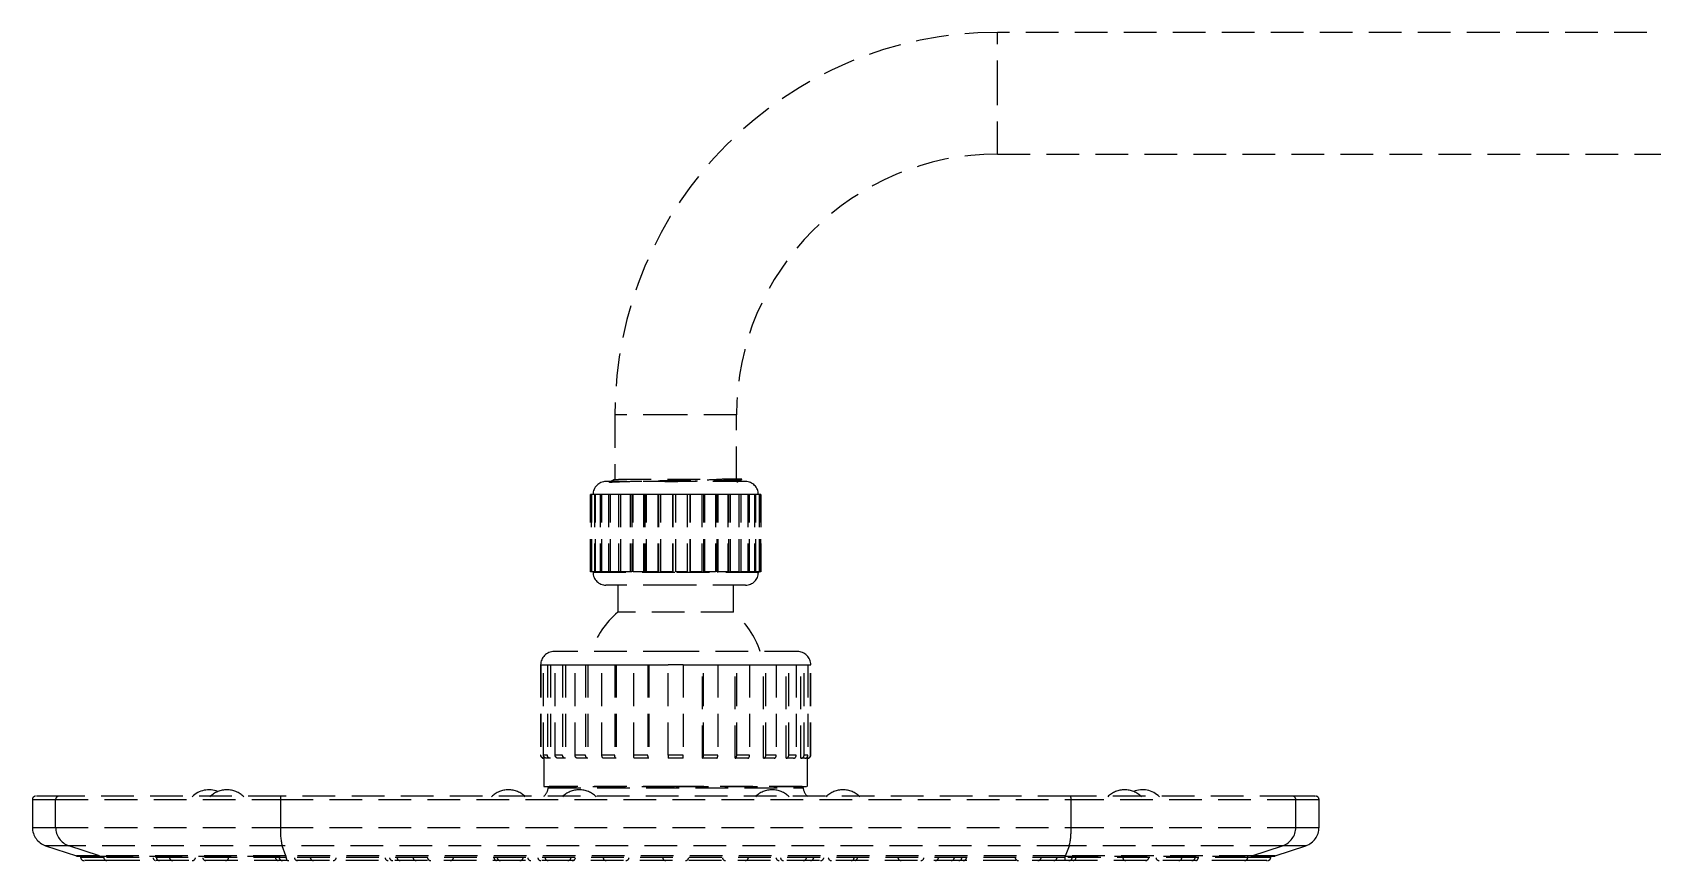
# Model space of a CAD drawing. Header units: millimetres. Extents: x 14183 to 14777, y -4239 to -3399.
# Drawn here: x 14548.9 to 14611.9, y -3730.6 to -3698.4 of the extents above; entities that cross this region are included whole.
import ezdxf

# ---------------------------------------------------------------- set-up
doc = ezdxf.new("R2010")
doc.units = ezdxf.units.MM
doc.header["$LTSCALE"] = 0.1
doc.linetypes.add('HIDDENX2', pattern=[19.05, 12.7, -6.35])
doc.layers.add('HIDDEN', color=8, linetype='HIDDENX2')

msp = doc.modelspace()

# ---------------------------------------------------------------- linework, layer by layer
at = {"layer": 'HIDDEN'}
for p, q in [((14636.414, -3698.412), (14586.414, -3698.412)), ((14586.414, -3700.774), (14586.414, -3698.412)), ((14586.414, -3703.137), (14586.414, -3700.774)), ((14586.414, -3703.137), (14636.414, -3703.137)), ((14571.552, -3713.274), (14571.552, -3715.774)), ((14573.914, -3713.274), (14571.552, -3713.274)), ((14576.277, -3713.274), (14573.914, -3713.274)), ((14576.277, -3715.774), (14576.277, -3713.274)), ((14576.489, -3715.774), (14575.723, -3715.774)), ((14570.602, -3719.362), (14570.602, -3716.362)), ((14570.632, -3716.362), (14570.602, -3716.362)), ((14570.632, -3716.362), (14570.632, -3719.362)), ((14570.652, -3716.362), (14570.632, -3716.362)), ((14570.652, -3719.362), (14570.652, -3716.362)), ((14570.76, -3716.362), (14570.652, -3716.362)), ((14570.76, -3716.362), (14570.76, -3719.362)), ((14570.801, -3716.362), (14570.76, -3716.362)), ((14570.801, -3719.362), (14570.801, -3716.362)), ((14570.984, -3716.362), (14570.801, -3716.362)), ((14570.984, -3716.362), (14570.984, -3719.362)), ((14571.045, -3716.362), (14570.984, -3716.362)), ((14571.045, -3719.362), (14571.045, -3716.362)), ((14571.297, -3716.362), (14571.045, -3716.362)), ((14571.297, -3716.362), (14571.297, -3719.362)), ((14571.377, -3716.362), (14571.297, -3716.362)), ((14571.377, -3719.362), (14571.377, -3716.362)), ((14571.689, -3716.362), (14571.377, -3716.362)), ((14571.689, -3716.362), (14571.689, -3719.362)), ((14571.767, -3716.362), (14571.689, -3716.362)), ((14571.767, -3716.362), (14571.767, -3719.362)), ((14571.785, -3719.362), (14571.785, -3716.362)), ((14572.149, -3716.362), (14571.785, -3716.362)), ((14572.149, -3716.362), (14572.149, -3719.362)), ((14572.214, -3716.362), (14572.149, -3716.362)), ((14572.214, -3716.362), (14572.214, -3719.362)), ((14572.258, -3716.362), (14572.214, -3716.362)), ((14572.258, -3719.362), (14572.258, -3716.362)), ((14572.663, -3716.362), (14572.258, -3716.362)), ((14572.663, -3716.362), (14572.663, -3719.362)), ((14572.713, -3716.362), (14572.663, -3716.362)), ((14572.815, -3716.362), (14572.713, -3716.362)), ((14572.713, -3716.362), (14572.713, -3719.362)), ((14572.781, -3719.362), (14572.781, -3716.362)), ((14573.215, -3716.362), (14572.781, -3716.362)), ((14573.215, -3716.362), (14573.215, -3719.362)), ((14573.249, -3716.362), (14573.215, -3716.362)), ((14573.249, -3716.362), (14573.249, -3719.362)), ((14573.356, -3716.362), (14573.249, -3716.362)), ((14573.339, -3719.362), (14573.339, -3716.362)), ((14573.787, -3716.362), (14573.339, -3716.362)), ((14573.787, -3716.362), (14573.787, -3719.362)), ((14573.805, -3716.362), (14573.787, -3716.362)), ((14573.805, -3716.362), (14573.805, -3719.362)), ((14573.914, -3716.362), (14573.805, -3716.362)), ((14574.364, -3716.362), (14573.914, -3716.362)), ((14573.914, -3719.362), (14573.914, -3716.362)), ((14574.364, -3716.362), (14574.364, -3719.362)), ((14574.472, -3716.362), (14574.364, -3716.362)), ((14574.472, -3719.362), (14574.472, -3716.362)), ((14574.489, -3716.362), (14574.472, -3716.362)), ((14574.489, -3719.362), (14574.489, -3716.362)), ((14574.927, -3716.362), (14574.489, -3716.362)), ((14575.013, -3716.362), (14574.91, -3716.362)), ((14574.927, -3716.362), (14574.927, -3719.362)), ((14575.013, -3719.362), (14575.013, -3716.362)), ((14575.047, -3716.362), (14575.013, -3716.362)), ((14575.047, -3719.362), (14575.047, -3716.362)), ((14575.459, -3716.362), (14575.047, -3716.362)), ((14575.52, -3716.362), (14575.425, -3716.362)), ((14575.459, -3716.362), (14575.459, -3719.362)), ((14575.52, -3719.362), (14575.52, -3716.362)), ((14575.57, -3716.362), (14575.52, -3716.362)), ((14575.57, -3719.362), (14575.57, -3716.362)), ((14575.945, -3716.362), (14575.57, -3716.362)), ((14575.945, -3716.362), (14575.945, -3719.362)), ((14575.979, -3716.362), (14575.945, -3716.362)), ((14575.979, -3719.362), (14575.979, -3716.362)), ((14576.043, -3716.362), (14575.979, -3716.362)), ((14576.043, -3719.362), (14576.043, -3716.362)), ((14576.368, -3716.362), (14576.043, -3716.362)), ((14576.368, -3716.362), (14576.368, -3719.362)), ((14576.375, -3719.362), (14576.375, -3716.362)), ((14576.452, -3716.362), (14576.375, -3716.362)), ((14576.452, -3719.362), (14576.452, -3716.362)), ((14576.717, -3716.362), (14576.452, -3716.362)), ((14576.717, -3716.362), (14576.717, -3719.362)), ((14576.783, -3716.362), (14576.717, -3716.362)), ((14576.783, -3719.362), (14576.783, -3716.362)), ((14576.981, -3716.362), (14576.783, -3716.362)), ((14576.981, -3716.362), (14576.981, -3719.362)), ((14577.027, -3716.362), (14576.981, -3716.362)), ((14577.027, -3719.362), (14577.027, -3716.362)), ((14577.152, -3716.362), (14577.027, -3716.362)), ((14577.152, -3716.362), (14577.152, -3719.362)), ((14577.176, -3716.362), (14577.152, -3716.362)), ((14577.176, -3719.362), (14577.176, -3716.362)), ((14577.224, -3716.362), (14577.176, -3716.362)), ((14577.224, -3716.362), (14577.224, -3719.362)), ((14577.227, -3716.362), (14577.224, -3716.362)), ((14577.227, -3719.362), (14577.227, -3716.362)), ((14570.632, -3719.362), (14570.602, -3719.362)), ((14570.652, -3719.362), (14570.632, -3719.362)), ((14570.76, -3719.362), (14570.652, -3719.362)), ((14570.702, -3719.362), (14570.702, -3719.387)), ((14573.877, -3719.387), (14570.702, -3719.387)), ((14570.801, -3719.362), (14570.76, -3719.362)), ((14570.984, -3719.362), (14570.801, -3719.362)), ((14571.045, -3719.362), (14570.984, -3719.362)), ((14571.297, -3719.362), (14571.045, -3719.362)), ((14571.377, -3719.362), (14571.297, -3719.362)), ((14571.689, -3719.362), (14571.377, -3719.362)), ((14571.767, -3719.362), (14571.689, -3719.362)), ((14572.149, -3719.362), (14571.785, -3719.362)), ((14572.214, -3719.362), (14572.149, -3719.362)), ((14572.663, -3719.362), (14572.258, -3719.362)), ((14572.713, -3719.362), (14572.663, -3719.362)), ((14573.215, -3719.362), (14572.781, -3719.362)), ((14573.249, -3719.362), (14573.215, -3719.362)), ((14573.787, -3719.362), (14573.339, -3719.362)), ((14573.805, -3719.362), (14573.787, -3719.362)), ((14577.127, -3719.387), (14573.877, -3719.387)), ((14574.364, -3719.362), (14573.914, -3719.362)), ((14574.472, -3719.362), (14574.489, -3719.362)), ((14574.927, -3719.362), (14574.489, -3719.362)), ((14575.013, -3719.362), (14575.047, -3719.362)), ((14575.459, -3719.362), (14575.047, -3719.362)), ((14575.52, -3719.362), (14575.57, -3719.362)), ((14575.945, -3719.362), (14575.57, -3719.362)), ((14575.979, -3719.362), (14576.043, -3719.362)), ((14576.368, -3719.362), (14576.043, -3719.362)), ((14576.375, -3719.362), (14576.452, -3719.362)), ((14576.717, -3719.362), (14576.452, -3719.362)), ((14576.717, -3719.362), (14576.783, -3719.362)), ((14576.981, -3719.362), (14576.783, -3719.362)), ((14576.981, -3719.362), (14577.027, -3719.362)), ((14577.152, -3719.362), (14577.027, -3719.362)), ((14577.127, -3719.387), (14577.127, -3719.362)), ((14577.152, -3719.362), (14577.176, -3719.362)), ((14577.224, -3719.362), (14577.176, -3719.362)), ((14577.224, -3719.362), (14577.227, -3719.362)), ((14571.664, -3719.887), (14571.664, -3720.937)), ((14576.164, -3720.937), (14576.164, -3719.887)), ((14576.164, -3720.937), (14571.664, -3720.937)), ((14568.664, -3722.985), (14568.664, -3726.485)), ((14568.664, -3722.985), (14568.672, -3722.985)), ((14568.672, -3722.985), (14568.776, -3722.985)), ((14568.672, -3722.985), (14568.672, -3726.485)), ((14568.776, -3722.985), (14568.925, -3722.985)), ((14568.776, -3726.485), (14568.776, -3722.985)), ((14568.925, -3722.985), (14569.231, -3722.985)), ((14568.925, -3722.985), (14568.925, -3726.485)), ((14569.046, -3722.985), (14569.046, -3726.61)), ((14569.231, -3722.985), (14569.518, -3722.985)), ((14569.231, -3726.485), (14569.231, -3722.985)), ((14569.518, -3722.985), (14570.004, -3722.985)), ((14569.518, -3722.985), (14569.518, -3726.485)), ((14569.626, -3722.985), (14569.626, -3726.61)), ((14570.004, -3722.985), (14570.411, -3722.985)), ((14570.004, -3726.485), (14570.004, -3722.985)), ((14570.411, -3722.985), (14571.044, -3722.985)), ((14570.411, -3722.985), (14570.411, -3726.485)), ((14570.499, -3722.985), (14570.499, -3726.61)), ((14571.044, -3722.985), (14571.542, -3722.985)), ((14571.044, -3726.485), (14571.044, -3722.985)), ((14571.542, -3722.985), (14572.28, -3722.985)), ((14571.542, -3722.985), (14571.542, -3726.485)), ((14571.605, -3722.985), (14571.605, -3726.61)), ((14572.28, -3722.985), (14572.835, -3722.985)), ((14572.28, -3726.485), (14572.28, -3722.985)), ((14572.835, -3722.985), (14573.627, -3722.985)), ((14572.835, -3722.985), (14572.835, -3726.485)), ((14572.867, -3722.985), (14572.867, -3726.61)), ((14574.202, -3722.985), (14573.627, -3722.985)), ((14573.627, -3726.485), (14573.627, -3722.985)), ((14574.202, -3722.985), (14574.993, -3722.985)), ((14574.202, -3722.985), (14574.202, -3726.485)), ((14574.961, -3726.61), (14574.961, -3722.985)), ((14574.993, -3722.985), (14575.549, -3722.985)), ((14574.993, -3726.485), (14574.993, -3722.985)), ((14575.549, -3722.985), (14576.286, -3722.985)), ((14575.549, -3722.985), (14575.549, -3726.485)), ((14576.224, -3726.61), (14576.224, -3722.985)), ((14576.286, -3722.985), (14576.784, -3722.985)), ((14576.286, -3726.485), (14576.286, -3722.985)), ((14576.784, -3722.985), (14577.418, -3722.985)), ((14576.784, -3722.985), (14576.784, -3726.485)), ((14577.329, -3726.61), (14577.329, -3722.985)), ((14577.418, -3722.985), (14577.824, -3722.985)), ((14577.418, -3726.485), (14577.418, -3722.985)), ((14577.824, -3722.985), (14578.31, -3722.985)), ((14577.824, -3722.985), (14577.824, -3726.485)), ((14578.202, -3726.61), (14578.202, -3722.985)), ((14578.31, -3722.985), (14578.598, -3722.985)), ((14578.31, -3726.485), (14578.31, -3722.985)), ((14578.598, -3722.985), (14578.903, -3722.985)), ((14578.598, -3722.985), (14578.598, -3726.485)), ((14578.782, -3726.61), (14578.782, -3722.985)), ((14578.903, -3722.985), (14579.052, -3722.985)), ((14578.903, -3726.485), (14578.903, -3722.985)), ((14579.052, -3722.985), (14579.156, -3722.985)), ((14579.052, -3722.985), (14579.052, -3726.485)), ((14579.156, -3726.485), (14579.156, -3722.985)), ((14579.156, -3722.985), (14579.164, -3722.985)), ((14579.164, -3726.485), (14579.164, -3722.985)), ((14568.672, -3726.485), (14568.664, -3726.485)), ((14568.925, -3726.485), (14568.776, -3726.485)), ((14568.789, -3726.61), (14568.789, -3727.71)), ((14568.797, -3726.61), (14568.789, -3726.61)), ((14568.797, -3726.554), (14568.797, -3726.61)), ((14569.046, -3726.61), (14568.897, -3726.61)), ((14569.518, -3726.485), (14569.231, -3726.485)), ((14569.626, -3726.61), (14569.339, -3726.61)), ((14570.411, -3726.485), (14570.004, -3726.485)), ((14570.499, -3726.61), (14570.093, -3726.61)), ((14571.542, -3726.485), (14571.044, -3726.485)), ((14571.605, -3726.61), (14571.107, -3726.61)), ((14572.835, -3726.485), (14572.28, -3726.485)), ((14572.867, -3726.61), (14572.312, -3726.61)), ((14574.202, -3726.485), (14573.627, -3726.485)), ((14574.202, -3726.61), (14573.627, -3726.61)), ((14575.516, -3726.61), (14574.961, -3726.61)), ((14575.549, -3726.485), (14574.993, -3726.485)), ((14576.722, -3726.61), (14576.224, -3726.61)), ((14576.784, -3726.485), (14576.286, -3726.485)), ((14577.736, -3726.61), (14577.329, -3726.61)), ((14577.824, -3726.485), (14577.418, -3726.485)), ((14578.489, -3726.61), (14578.202, -3726.61)), ((14578.598, -3726.485), (14578.31, -3726.485)), ((14578.931, -3726.61), (14578.782, -3726.61)), ((14579.052, -3726.485), (14578.903, -3726.485)), ((14579.031, -3726.61), (14579.031, -3726.554)), ((14579.039, -3726.61), (14579.031, -3726.61)), ((14579.039, -3727.71), (14579.039, -3726.61)), ((14579.164, -3726.485), (14579.156, -3726.485)), ((14568.789, -3727.71), (14573.914, -3727.71)), ((14568.962, -3727.756), (14578.866, -3727.756)), ((14573.914, -3727.71), (14579.039, -3727.71)), ((14548.914, -3728.21), (14548.914, -3729.295)), ((14548.914, -3728.21), (14549.817, -3728.21)), ((14549.817, -3728.21), (14558.552, -3728.21)), ((14549.817, -3729.295), (14549.817, -3728.21)), ((14558.552, -3728.21), (14589.276, -3728.21)), ((14558.552, -3728.21), (14558.552, -3729.295)), ((14589.276, -3729.295), (14589.276, -3728.21)), ((14589.276, -3728.21), (14598.011, -3728.21)), ((14598.011, -3729.295), (14598.011, -3728.21)), ((14598.011, -3728.21), (14598.914, -3728.21)), ((14598.914, -3729.295), (14598.914, -3728.21)), ((14548.914, -3729.295), (14549.817, -3729.295)), ((14549.817, -3729.295), (14558.552, -3729.295)), ((14558.552, -3729.295), (14589.276, -3729.295)), ((14589.276, -3729.295), (14598.011, -3729.295)), ((14598.011, -3729.295), (14598.914, -3729.295)), ((14549.427, -3730.006), (14550.625, -3730.405)), ((14550.328, -3730.006), (14549.427, -3730.006)), ((14558.615, -3730.006), (14550.328, -3730.006)), ((14551.521, -3730.405), (14550.328, -3730.006)), ((14551.521, -3730.405), (14550.625, -3730.405)), ((14550.664, -3730.412), (14551.561, -3730.412)), ((14550.789, -3730.412), (14550.789, -3730.46)), ((14551.685, -3730.46), (14550.789, -3730.46)), ((14558.762, -3730.405), (14551.521, -3730.405)), ((14551.561, -3730.412), (14558.767, -3730.412)), ((14551.685, -3730.46), (14551.685, -3730.412)), ((14558.782, -3730.46), (14551.685, -3730.46)), ((14589.213, -3730.006), (14558.615, -3730.006)), ((14558.762, -3730.405), (14558.615, -3730.006)), ((14589.066, -3730.405), (14558.762, -3730.405)), ((14558.782, -3730.46), (14558.782, -3730.405)), ((14589.046, -3730.46), (14558.782, -3730.46)), ((14589.046, -3730.46), (14589.046, -3730.405)), ((14596.143, -3730.46), (14589.046, -3730.46)), ((14589.061, -3730.412), (14596.268, -3730.412)), ((14589.066, -3730.405), (14589.213, -3730.006)), ((14596.307, -3730.405), (14589.066, -3730.405)), ((14597.5, -3730.006), (14589.213, -3730.006)), ((14596.143, -3730.46), (14596.143, -3730.412)), ((14597.039, -3730.46), (14596.143, -3730.46)), ((14596.268, -3730.412), (14597.164, -3730.412)), ((14596.307, -3730.405), (14597.5, -3730.006)), ((14597.204, -3730.405), (14596.307, -3730.405)), ((14597.039, -3730.46), (14597.039, -3730.412)), ((14597.204, -3730.405), (14598.401, -3730.006)), ((14598.401, -3730.006), (14597.5, -3730.006))]:
    msp.add_line(p, q, dxfattribs=at)
for centre, radius, start, end in [((14586.414, -3713.274), 14.863, 90, 180), ((14586.414, -3713.274), 10.138, 90, 180), ((14571.202, -3716.362), 0.5, 90, 180), ((14576.627, -3716.362), 0.5, 0, 90), ((14571.202, -3719.387), 0.5, 180, 270), ((14576.627, -3719.387), 0.5, 270, 0), ((14573.914, -3723.585), 3.475, 130.35202, 160.95005), ((14573.914, -3723.585), 3.475, 18.93928, 49.64798), ((14569.189, -3722.985), 0.525, 90, 180), ((14578.639, -3722.985), 0.525, 0, 90), ((14568.789, -3726.485), 0.125, 180, 270), ((14579.039, -3726.485), 0.125, 270, 0), ((14555.776, -3728.773), 0.937, 68.257, 134.41531), ((14556.471, -3728.773), 0.937, 90, 134.41531), ((14556.471, -3728.773), 0.938, 45.58469, 90), ((14567.414, -3728.773), 0.937, 90, 134.41531), ((14567.414, -3728.773), 0.937, 45.58469, 90), ((14568.464, -3727.71), 0.5, 311.14429, 354.78409), ((14569.012, -3727.76), 0.05, 90, 174.78409), ((14570.164, -3728.773), 0.937, 90, 134.41531), ((14570.164, -3728.773), 0.937, 45.58469, 90), ((14577.664, -3728.773), 0.937, 90, 134.41531), ((14577.664, -3728.773), 0.937, 45.58469, 90), ((14578.816, -3727.76), 0.05, 5.21591, 90), ((14579.364, -3727.71), 0.5, 185.21591, 229.62088), ((14580.414, -3728.773), 0.937, 90, 134.41531), ((14580.414, -3728.773), 0.937, 45.58469, 90), ((14591.358, -3728.773), 0.937, 90, 134.41531), ((14591.358, -3728.773), 0.938, 45.58469, 90), ((14592.052, -3728.773), 0.938, 45.58469, 111.74297), ((14549.039, -3728.21), 0.125, 90, 180), ((14549.942, -3728.21), 0.125, 90.09604, 180.10925), ((14558.817, -3728.179), 0.267, 159.38026, 186.61862), ((14589.011, -3728.179), 0.267, 353.39142, 20.62316), ((14597.887, -3728.21), 0.125, 359.88933, 89.90538), ((14598.789, -3728.21), 0.125, 0, 90), ((14549.664, -3729.295), 0.75, 180, 251.56505), ((14550.567, -3729.295), 0.75, 179.93908, 251.42791), ((14561.368, -3729.404), 2.818, 177.78083, 192.34161), ((14586.46, -3729.404), 2.818, 347.6578, 2.21857), ((14597.261, -3729.295), 0.75, 288.57209, 0.06092), ((14598.164, -3729.295), 0.75, 288.43495, 0), ((14550.664, -3730.287), 0.125, 251.56505, 270), ((14550.914, -3730.46), 0.125, 180, 270), ((14551.81, -3730.46), 0.125, 179.88205, 269.899), ((14553.727, -3730.46), 0.125, 187.49472, 257.36955), ((14553.855, -3730.46), 0.125, 187.49472, 270), ((14554.368, -3730.46), 0.125, 187.49472, 270), ((14555.128, -3730.46), 0.125, 270, 352.50528), ((14555.656, -3730.46), 0.125, 187.49472, 270), ((14556.416, -3730.46), 0.125, 270, 352.50528), ((14558.483, -3730.46), 0.125, 187.49472, 262.70434), ((14558.631, -3730.46), 0.125, 187.49472, 270), ((14559.048, -3730.491), 0.267, 173.37931, 200.63196), ((14559.22, -3730.46), 0.125, 187.49472, 270), ((14559.838, -3730.46), 0.125, 187.49472, 270), ((14560.598, -3730.46), 0.125, 270, 352.50528), ((14562.743, -3730.46), 0.125, 187.49472, 270), ((14562.918, -3730.46), 0.125, 187.49472, 270), ((14563.21, -3730.46), 0.125, 187.49472, 270), ((14563.829, -3730.46), 0.125, 187.49472, 270), ((14564.393, -3730.46), 0.125, 187.49472, 270), ((14565.152, -3730.46), 0.125, 270, 352.50528), ((14566.976, -3730.46), 0.125, 187.49472, 256.55506), ((14567.101, -3730.46), 0.125, 187.49472, 270), ((14567.861, -3730.46), 0.125, 270, 352.50528), ((14568.286, -3730.46), 0.125, 187.49472, 270), ((14568.677, -3730.46), 0.125, 187.49472, 270), ((14568.96, -3730.46), 0.125, 187.49472, 270), ((14569.72, -3730.46), 0.125, 270, 352.50528), ((14569.894, -3730.46), 0.125, 270, 352.50528), ((14571.216, -3730.46), 0.125, 187.49472, 270), ((14571.976, -3730.46), 0.125, 270, 352.50528), ((14573.534, -3730.46), 0.125, 187.49472, 270), ((14574.294, -3730.46), 0.125, 270, 352.50528), ((14575.852, -3730.46), 0.125, 187.49472, 270), ((14576.612, -3730.46), 0.125, 270, 352.50528), ((14577.934, -3730.46), 0.125, 187.49472, 270), ((14578.108, -3730.46), 0.125, 187.49472, 270), ((14578.868, -3730.46), 0.125, 270, 352.50528), ((14579.151, -3730.46), 0.125, 270, 352.50528), ((14579.543, -3730.46), 0.125, 270, 352.50528), ((14579.967, -3730.46), 0.125, 187.49472, 270), ((14580.727, -3730.46), 0.125, 270, 352.50528), ((14580.852, -3730.46), 0.125, 283.47875, 352.50528), ((14582.676, -3730.46), 0.125, 187.49472, 270), ((14583.436, -3730.46), 0.125, 270, 352.50528), ((14583.999, -3730.46), 0.125, 270, 352.50528), ((14584.618, -3730.46), 0.125, 270, 352.50528), ((14584.91, -3730.46), 0.125, 270, 352.50528), ((14585.086, -3730.46), 0.125, 270, 352.50528), ((14587.23, -3730.46), 0.125, 187.49472, 270), ((14587.99, -3730.46), 0.125, 270, 352.50528), ((14588.608, -3730.46), 0.125, 270, 352.50528), ((14588.78, -3730.491), 0.268, 339.38197, 6.60676), ((14589.197, -3730.46), 0.125, 270, 352.50528), ((14589.345, -3730.46), 0.125, 277.12502, 352.50528), ((14591.412, -3730.46), 0.125, 187.49472, 270), ((14592.172, -3730.46), 0.125, 270, 352.50528), ((14592.701, -3730.46), 0.125, 187.49472, 270), ((14593.46, -3730.46), 0.125, 270, 352.50528), ((14593.973, -3730.46), 0.125, 270, 352.50528), ((14594.101, -3730.46), 0.125, 282.69443, 352.50528), ((14596.018, -3730.46), 0.125, 270.10385, 0.11167), ((14596.914, -3730.46), 0.125, 270, 0), ((14597.164, -3730.287), 0.125, 270, 288.43495), ((14558.876, -3730.46), 0.125, 237.8396, 270)]:
    msp.add_arc(centre, radius, start, end, dxfattribs=at)
for points, knots in [([(14573.914, -3715.862), (14573.749, -3715.862), (14573.408, -3715.862), (14572.902, -3715.862), (14572.416, -3715.862), (14571.982, -3715.862), (14571.63, -3715.862), (14571.379, -3715.862), (14571.229, -3715.862), (14571.21, -3715.862), (14571.202, -3715.862)], [0, 0, 0, 0, 0.1165169, 0.2400116, 0.3686419, 0.500001, 0.6313602, 0.7599897, 0.8834848, 1, 1, 1, 1]), ([(14571.345, -3715.892), (14571.344, -3715.891), (14571.317, -3715.886), (14571.465, -3715.876), (14571.795, -3715.861), (14572.327, -3715.847), (14572.984, -3715.832), (14573.721, -3715.817), (14574.472, -3715.803), (14575.172, -3715.788), (14575.544, -3715.779), (14575.723, -3715.774)], [0, 0, 0, 0, 0.006097, 0.131292, 0.257505, 0.380932, 0.506969, 0.632482, 0.756166, 0.882601, 1, 1, 1, 1]), ([(14571.512, -3715.792), (14571.484, -3715.809), (14571.444, -3715.832), (14571.403, -3715.855), (14571.392, -3715.862)], [0, 0, 0, 0, 0.713269, 1, 1, 1, 1]), ([(14571.516, -3715.792), (14571.515, -3715.792), (14571.491, -3715.787), (14571.577, -3715.781), (14571.674, -3715.775), (14571.688, -3715.774)], [0, 0, 0, 0, 0.031494, 0.856372, 1, 1, 1, 1]), ([(14571.688, -3715.774), (14571.744, -3715.774), (14571.905, -3715.774), (14572.358, -3715.774), (14573.066, -3715.774), (14573.889, -3715.774), (14574.732, -3715.774), (14575.348, -3715.774), (14575.643, -3715.774), (14575.723, -3715.774)], [0, 0, 0, 0, 0.086932, 0.252585, 0.419671, 0.590058, 0.760334, 0.935331, 1, 1, 1, 1]), ([(14573.486, -3715.862), (14573.566, -3715.86), (14573.884, -3715.854), (14574.475, -3715.843), (14575.178, -3715.828), (14575.779, -3715.813), (14576.198, -3715.8), (14576.443, -3715.786), (14576.474, -3715.778), (14576.489, -3715.774)], [0, 0, 0, 0, 0.055524, 0.220855, 0.389862, 0.556133, 0.722805, 0.864542, 1, 1, 1, 1]), ([(14576.627, -3715.862), (14576.618, -3715.862), (14576.6, -3715.862), (14576.449, -3715.862), (14576.199, -3715.862), (14575.846, -3715.862), (14575.412, -3715.862), (14574.926, -3715.862), (14574.42, -3715.862), (14574.08, -3715.862), (14573.914, -3715.862)], [0, 0, 0, 0, 0.116515, 0.240011, 0.36864, 0.5, 0.631359, 0.75999, 0.883485, 1, 1, 1, 1]), ([(14576.302, -3715.879), (14576.331, -3715.862), (14576.388, -3715.829), (14576.445, -3715.796), (14576.474, -3715.779)], [0, 0, 0, 0, 0.500024, 1, 1, 1, 1]), ([(14573.914, -3719.887), (14573.749, -3719.887), (14573.408, -3719.887), (14572.902, -3719.887), (14572.416, -3719.887), (14571.982, -3719.887), (14571.63, -3719.887), (14571.379, -3719.887), (14571.229, -3719.887), (14571.21, -3719.887), (14571.202, -3719.887)], [0, 0, 0, 0, 0.1165169, 0.2400116, 0.3686419, 0.500001, 0.6313602, 0.7599897, 0.8834848, 1, 1, 1, 1]), ([(14576.627, -3719.887), (14576.618, -3719.887), (14576.6, -3719.887), (14576.449, -3719.887), (14576.199, -3719.887), (14575.846, -3719.887), (14575.412, -3719.887), (14574.926, -3719.887), (14574.42, -3719.887), (14574.08, -3719.887), (14573.914, -3719.887)], [0, 0, 0, 0, 0.116515, 0.240011, 0.36864, 0.5, 0.631359, 0.75999, 0.883485, 1, 1, 1, 1]), ([(14573.914, -3722.46), (14573.626, -3722.46), (14573.032, -3722.46), (14572.152, -3722.46), (14571.305, -3722.46), (14570.549, -3722.46), (14570.036, -3722.46), (14569.711, -3722.46), (14569.454, -3722.46), (14569.236, -3722.46), (14569.204, -3722.46), (14569.189, -3722.46)], [0, 0, 0, 0, 0.116498, 0.239973, 0.368581, 0.499918, 0.631254, 0.695632, 0.760028, 0.883503, 1, 1, 1, 1]), ([(14578.639, -3722.46), (14578.621, -3722.46), (14578.585, -3722.46), (14578.301, -3722.46), (14577.87, -3722.46), (14577.286, -3722.46), (14576.561, -3722.46), (14575.725, -3722.46), (14574.83, -3722.46), (14574.216, -3722.46), (14573.914, -3722.46)], [0, 0, 0, 0, 0.127492, 0.252494, 0.373443, 0.497099, 0.624036, 0.751822, 0.877923, 1, 1, 1, 1]), ([(14568.797, -3726.61), (14568.783, -3726.609), (14568.755, -3726.606), (14568.717, -3726.584), (14568.689, -3726.553), (14568.674, -3726.517), (14568.673, -3726.494), (14568.672, -3726.485)], [0, 0, 0, 0, 0.215144, 0.430284, 0.645225, 0.859915, 1, 1, 1, 1]), ([(14568.897, -3726.61), (14568.883, -3726.609), (14568.856, -3726.606), (14568.82, -3726.584), (14568.793, -3726.553), (14568.778, -3726.517), (14568.777, -3726.494), (14568.776, -3726.485)], [0, 0, 0, 0, 0.215102, 0.430285, 0.645203, 0.859913, 1, 1, 1, 1]), ([(14569.046, -3726.61), (14569.032, -3726.609), (14569.005, -3726.606), (14568.969, -3726.584), (14568.941, -3726.553), (14568.927, -3726.517), (14568.926, -3726.494), (14568.925, -3726.485)], [0, 0, 0, 0, 0.215133, 0.430287, 0.645224, 0.859911, 1, 1, 1, 1]), ([(14569.339, -3726.61), (14569.327, -3726.609), (14569.302, -3726.606), (14569.27, -3726.584), (14569.245, -3726.553), (14569.232, -3726.517), (14569.231, -3726.494), (14569.231, -3726.485)], [0, 0, 0, 0, 0.215154, 0.430315, 0.645224, 0.859917, 1, 1, 1, 1]), ([(14569.626, -3726.61), (14569.614, -3726.609), (14569.59, -3726.606), (14569.557, -3726.584), (14569.533, -3726.553), (14569.52, -3726.517), (14569.519, -3726.494), (14569.518, -3726.485)], [0, 0, 0, 0, 0.2151079, 0.4302908, 0.645214, 0.8599111, 1, 1, 1, 1]), ([(14570.093, -3726.61), (14570.083, -3726.609), (14570.063, -3726.606), (14570.036, -3726.584), (14570.016, -3726.553), (14570.006, -3726.517), (14570.004, -3726.494), (14570.004, -3726.485)], [0, 0, 0, 0, 0.215102, 0.430288, 0.645213, 0.85991, 1, 1, 1, 1]), ([(14570.499, -3726.61), (14570.489, -3726.609), (14570.469, -3726.606), (14570.443, -3726.584), (14570.423, -3726.553), (14570.412, -3726.517), (14570.411, -3726.494), (14570.411, -3726.485)], [0, 0, 0, 0, 0.215128, 0.43029, 0.645214, 0.859911, 1, 1, 1, 1]), ([(14571.107, -3726.61), (14571.1, -3726.609), (14571.085, -3726.606), (14571.067, -3726.584), (14571.053, -3726.553), (14571.045, -3726.517), (14571.044, -3726.494), (14571.044, -3726.485)], [0, 0, 0, 0, 0.215141, 0.430279, 0.645215, 0.859913, 1, 1, 1, 1]), ([(14571.605, -3726.61), (14571.598, -3726.609), (14571.583, -3726.606), (14571.565, -3726.584), (14571.551, -3726.553), (14571.543, -3726.517), (14571.542, -3726.494), (14571.542, -3726.485)], [0, 0, 0, 0, 0.215109, 0.430277, 0.645214, 0.859912, 1, 1, 1, 1]), ([(14572.312, -3726.61), (14572.308, -3726.609), (14572.301, -3726.606), (14572.291, -3726.584), (14572.284, -3726.553), (14572.28, -3726.517), (14572.28, -3726.494), (14572.28, -3726.485)], [0, 0, 0, 0, 0.2151, 0.430291, 0.645208, 0.859913, 1, 1, 1, 1]), ([(14572.867, -3726.61), (14572.864, -3726.609), (14572.856, -3726.606), (14572.847, -3726.584), (14572.839, -3726.553), (14572.836, -3726.517), (14572.835, -3726.494), (14572.835, -3726.485)], [0, 0, 0, 0, 0.215133, 0.430287, 0.645224, 0.859911, 1, 1, 1, 1]), ([(14573.627, -3726.485), (14573.627, -3726.499), (14573.627, -3726.527), (14573.627, -3726.565), (14573.627, -3726.593), (14573.627, -3726.608), (14573.627, -3726.609), (14573.627, -3726.61)], [0, 0, 0, 0, 0.2141804, 0.4285598, 0.6429507, 0.8576732, 1, 1, 1, 1]), ([(14574.202, -3726.61), (14574.202, -3726.609), (14574.202, -3726.606), (14574.202, -3726.584), (14574.202, -3726.553), (14574.202, -3726.517), (14574.202, -3726.494), (14574.202, -3726.485)], [0, 0, 0, 0, 0.215142, 0.430313, 0.645226, 0.859913, 1, 1, 1, 1]), ([(14574.961, -3726.61), (14574.964, -3726.609), (14574.972, -3726.606), (14574.981, -3726.584), (14574.989, -3726.553), (14574.993, -3726.517), (14574.993, -3726.494), (14574.993, -3726.485)], [0, 0, 0, 0, 0.215132, 0.430286, 0.645223, 0.859913, 1, 1, 1, 1]), ([(14575.516, -3726.61), (14575.52, -3726.609), (14575.527, -3726.606), (14575.537, -3726.584), (14575.544, -3726.553), (14575.548, -3726.517), (14575.548, -3726.494), (14575.549, -3726.485)], [0, 0, 0, 0, 0.2151, 0.430291, 0.645208, 0.859913, 1, 1, 1, 1]), ([(14576.224, -3726.61), (14576.231, -3726.609), (14576.245, -3726.606), (14576.263, -3726.584), (14576.278, -3726.553), (14576.285, -3726.517), (14576.286, -3726.494), (14576.286, -3726.485)], [0, 0, 0, 0, 0.2151079, 0.4302908, 0.645214, 0.8599111, 1, 1, 1, 1]), ([(14576.722, -3726.61), (14576.729, -3726.609), (14576.743, -3726.606), (14576.761, -3726.584), (14576.776, -3726.553), (14576.783, -3726.517), (14576.784, -3726.494), (14576.784, -3726.485)], [0, 0, 0, 0, 0.215141, 0.430279, 0.645215, 0.859913, 1, 1, 1, 1]), ([(14577.329, -3726.61), (14577.339, -3726.609), (14577.359, -3726.606), (14577.385, -3726.584), (14577.405, -3726.553), (14577.416, -3726.517), (14577.417, -3726.494), (14577.418, -3726.485)], [0, 0, 0, 0, 0.215128, 0.43029, 0.645214, 0.859911, 1, 1, 1, 1]), ([(14577.736, -3726.61), (14577.746, -3726.609), (14577.765, -3726.606), (14577.792, -3726.584), (14577.812, -3726.553), (14577.823, -3726.517), (14577.824, -3726.494), (14577.824, -3726.485)], [0, 0, 0, 0, 0.215102, 0.430288, 0.645213, 0.85991, 1, 1, 1, 1]), ([(14578.202, -3726.61), (14578.214, -3726.609), (14578.238, -3726.606), (14578.271, -3726.584), (14578.295, -3726.553), (14578.308, -3726.517), (14578.31, -3726.494), (14578.31, -3726.485)], [0, 0, 0, 0, 0.2151079, 0.4302908, 0.645214, 0.8599111, 1, 1, 1, 1]), ([(14578.489, -3726.61), (14578.501, -3726.609), (14578.526, -3726.606), (14578.558, -3726.584), (14578.583, -3726.553), (14578.596, -3726.517), (14578.597, -3726.494), (14578.598, -3726.485)], [0, 0, 0, 0, 0.215127, 0.430293, 0.645229, 0.859913, 1, 1, 1, 1]), ([(14578.782, -3726.61), (14578.796, -3726.609), (14578.823, -3726.606), (14578.859, -3726.584), (14578.887, -3726.553), (14578.901, -3726.517), (14578.903, -3726.494), (14578.903, -3726.485)], [0, 0, 0, 0, 0.215133, 0.430287, 0.645224, 0.859911, 1, 1, 1, 1]), ([(14578.931, -3726.61), (14578.945, -3726.609), (14578.972, -3726.606), (14579.008, -3726.584), (14579.036, -3726.553), (14579.05, -3726.517), (14579.051, -3726.494), (14579.052, -3726.485)], [0, 0, 0, 0, 0.215137, 0.430288, 0.645205, 0.859913, 1, 1, 1, 1]), ([(14579.031, -3726.61), (14579.045, -3726.609), (14579.073, -3726.606), (14579.111, -3726.584), (14579.139, -3726.553), (14579.154, -3726.517), (14579.156, -3726.494), (14579.156, -3726.485)], [0, 0, 0, 0, 0.215144, 0.430284, 0.645225, 0.859915, 1, 1, 1, 1]), ([(14573.914, -3727.71), (14573.615, -3727.71), (14572.999, -3727.71), (14572.086, -3727.71), (14571.207, -3727.71), (14570.423, -3727.71), (14569.891, -3727.71), (14569.554, -3727.71), (14569.286, -3727.71), (14569.06, -3727.71), (14569.028, -3727.71), (14569.012, -3727.71)], [0, 0, 0, 0, 0.116497, 0.239972, 0.36858, 0.499917, 0.631255, 0.695633, 0.760029, 0.883503, 1, 1, 1, 1]), ([(14578.816, -3727.71), (14578.8, -3727.71), (14578.768, -3727.71), (14578.495, -3727.71), (14578.043, -3727.71), (14577.405, -3727.71), (14576.75, -3727.71), (14576.173, -3727.71), (14575.584, -3727.71), (14574.829, -3727.71), (14574.213, -3727.71), (14573.914, -3727.71)], [0, 0, 0, 0, 0.116497, 0.239971, 0.36858, 0.499918, 0.631255, 0.695634, 0.760028, 0.883504, 1, 1, 1, 1]), ([(14549.941, -3728.085), (14549.731, -3728.085), (14549.312, -3728.085), (14549.049, -3728.085), (14549.069, -3728.085), (14549.075, -3728.085)], [0, 0, 0, 0, 0.400027, 0.799941, 1, 1, 1, 1]), ([(14558.567, -3728.085), (14558.217, -3728.085), (14557.508, -3728.085), (14556.463, -3728.085), (14555.257, -3728.085), (14553.944, -3728.085), (14552.775, -3728.085), (14551.894, -3728.085), (14551.25, -3728.085), (14550.649, -3728.085), (14550.154, -3728.085), (14550.011, -3728.085), (14549.941, -3728.085)], [0, 0, 0, 0, 0.079082, 0.159996, 0.242623, 0.370309, 0.499984, 0.586469, 0.672367, 0.757531, 0.881415, 1, 1, 1, 1]), ([(14589.261, -3728.085), (14587.224, -3728.085), (14583.146, -3728.085), (14576.994, -3728.085), (14570.835, -3728.085), (14564.683, -3728.085), (14560.605, -3728.085), (14558.567, -3728.085)], [0, 0, 0, 0, 0.199802, 0.399899, 0.600096, 0.800197, 1, 1, 1, 1]), ([(14597.887, -3728.085), (14597.846, -3728.085), (14597.762, -3728.085), (14597.489, -3728.085), (14597.031, -3728.085), (14596.293, -3728.085), (14595.321, -3728.085), (14594.324, -3728.085), (14593.388, -3728.085), (14592.233, -3728.085), (14590.859, -3728.085), (14589.786, -3728.085), (14589.261, -3728.085)], [0, 0, 0, 0, 0.079083, 0.159997, 0.242623, 0.370309, 0.499985, 0.586469, 0.672367, 0.757531, 0.881415, 1, 1, 1, 1]), ([(14598.753, -3728.085), (14598.76, -3728.085), (14598.779, -3728.085), (14598.517, -3728.085), (14598.097, -3728.085), (14597.887, -3728.085)], [0, 0, 0, 0, 0.2000566, 0.5999695, 1, 1, 1, 1]), ([(14551.81, -3730.585), (14551.601, -3730.585), (14551.184, -3730.585), (14550.924, -3730.585), (14550.943, -3730.585), (14550.95, -3730.585)], [0, 0, 0, 0, 0.4000273, 0.799941, 1, 1, 1, 1]), ([(14558.798, -3730.585), (14558.372, -3730.585), (14557.503, -3730.585), (14556.245, -3730.585), (14555.052, -3730.585), (14553.987, -3730.585), (14553.1, -3730.585), (14552.434, -3730.585), (14551.982, -3730.585), (14551.866, -3730.585), (14551.81, -3730.585)], [0, 0, 0, 0, 0.118625, 0.242551, 0.37028, 0.5, 0.62972, 0.75745, 0.881376, 1, 1, 1, 1]), ([(14589.031, -3730.585), (14587.024, -3730.585), (14583.007, -3730.585), (14576.947, -3730.585), (14570.881, -3730.585), (14564.821, -3730.585), (14560.804, -3730.585), (14558.798, -3730.585)], [0, 0, 0, 0, 0.199802, 0.399899, 0.600097, 0.800197, 1, 1, 1, 1]), ([(14596.018, -3730.585), (14595.962, -3730.585), (14595.846, -3730.585), (14595.394, -3730.585), (14594.728, -3730.585), (14593.841, -3730.585), (14592.776, -3730.585), (14591.583, -3730.585), (14590.325, -3730.585), (14589.456, -3730.585), (14589.031, -3730.585)], [0, 0, 0, 0, 0.118625, 0.24255, 0.37028, 0.5, 0.62972, 0.75745, 0.881375, 1, 1, 1, 1]), ([(14596.878, -3730.585), (14596.885, -3730.585), (14596.904, -3730.585), (14596.644, -3730.585), (14596.227, -3730.585), (14596.018, -3730.585)], [0, 0, 0, 0, 0.200057, 0.59997, 1, 1, 1, 1])]:
    msp.add_open_spline(points, degree=3, knots=knots, dxfattribs=at)

doc.saveas('drawing.dxf')
